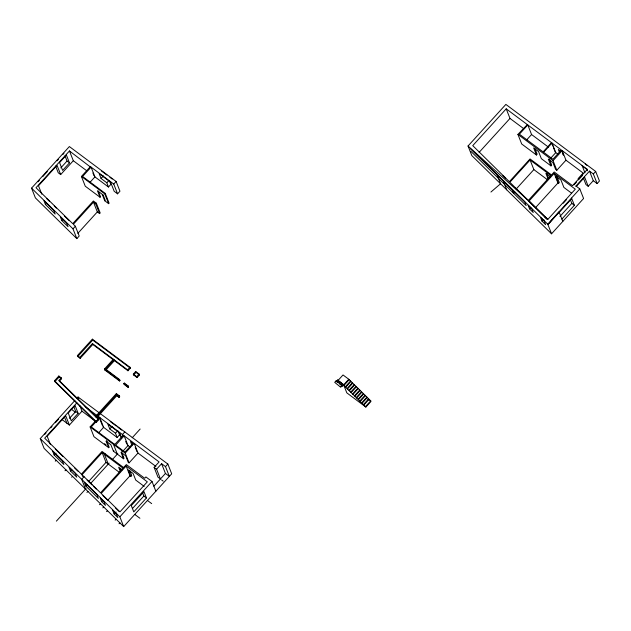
<?xml version="1.0" encoding="UTF-8"?>
<svg xmlns="http://www.w3.org/2000/svg" width="631" height="631" viewBox="0 0 631 631"><rect width="100%" height="100%" fill="white"/><g stroke="black" fill="none" stroke-linecap="round" stroke-linejoin="round"><path stroke-width="0.95" d="M551.557 233.801L547.779 224.218L579.81 188.914L575.945 186.019L589.504 171.111L593.361 173.99L597.139 183.574L599.45 181.026L595.672 171.443L505.873 104.407L468.044 145.998L471.814 155.581L551.557 233.801L583.588 198.497L579.81 188.914M561.882 219.083L574.376 205.296L571.552 198.087M535.427 207.765L557.954 182.998L554.176 173.415L528.991 201.1L534.331 206.66M90.596 167.144L69.457 150.959L36.006 187.73L72.731 223.674L93.372 200.981L96.338 203.198L100.187 212.962L99.595 213.617L95.746 203.852L93.475 202.157L73.354 224.281L75.365 226.253L79.214 236.018L76.84 238.628L35.399 197.905L31.55 188.141L69.371 146.558L116.12 181.46L119.961 191.217L117.587 193.827L114.172 191.272L110.599 182.193L99.162 173.651L101.07 178.494L106.813 182.777L108.477 187.021L110.851 184.418L109.51 181.026M38.041 181.767L39.367 180.316M42.679 176.672L47.317 171.569M57.121 160.787L58.367 159.422M62.737 154.619L63.983 153.246M60.813 167.885L67.044 161.031L65.001 155.841M69.481 162.853L62.627 170.394L59.559 162.609L66.413 155.068L69.481 162.853L67.044 161.031M55.599 166.071L58.249 172.784L60.679 174.598L73.306 160.724L69.457 150.959M98.247 191.051L100.487 196.73L100.029 197.235L85.272 186.216L81.423 176.451L90.383 166.608M117.587 193.827L113.746 184.063L91.093 167.136L82.59 176.483L105.251 193.401L109.1 203.166L108.642 203.663L104.738 200.753L102.183 194.261L97.474 190.743L100.029 197.235M89.705 182.651L94.934 176.893L91.093 167.136M101.07 178.494L103.437 175.891M106.813 182.777L108.587 180.829M76.84 238.628L72.991 228.864L75.365 226.253M95.746 203.852L96.338 203.198M108.642 203.663L104.793 193.898L105.251 193.401M113.746 184.063L116.12 181.46M104.738 200.753L105.196 200.248L102.956 194.569M77.85 233.328L97.324 211.921L93.475 202.157M98.704 419.765L96.33 416.886L98.704 419.765L96.33 422.376L54.889 381.652L54.534 380.745L58.817 376.029L61.254 377.851L61.609 378.75L59.346 381.242L96.07 417.186L116.711 394.493L116.356 393.594L95.715 416.286L96.07 417.186M80.169 358.345L79.814 357.446L92.434 343.572L92.796 344.471L80.169 358.345L77.739 356.531L77.384 355.624L92.355 339.17L129.986 367.258L130.341 368.165L127.967 370.768L114.424 360.64L114.069 359.741L104.762 369.963L119.519 380.982L119.977 380.477L119.622 379.578L105.566 369.088L105.929 369.995L119.977 380.477M54.889 381.652L59.18 376.936L58.817 376.029M77.739 356.531L92.71 340.07L92.355 339.17M59.346 381.242L58.991 380.343L61.254 377.851M76.753 398.453L78.055 397.017L167.854 464.053L171.695 473.818L123.692 526.593L44.083 448.365L40.234 438.6L74.797 400.606M44.738 434.42L46.063 432.961M50.701 427.857L52.026 426.398M55.339 422.754L58.659 419.11M104.762 369.963L104.407 369.064L113.367 359.213L92.434 343.572M105.929 369.995L114.424 360.64M76.832 402.862L44.691 438.19L81.423 474.133L102.056 451.441L123.581 467.508L126.35 464.582L144.68 478.266L145.903 476.926L152 481.477L155.849 491.241M69.497 418.345L75.736 411.491L73.685 406.301M78.165 413.313L71.311 420.853L68.243 413.068L75.105 405.528L78.165 413.313L75.736 411.491M61.72 419.347L69.371 425.057L81.991 411.183L79.892 405.859M127.967 370.768L127.612 369.861L129.986 367.258M119.519 380.982L119.164 380.075L119.622 379.578M123.873 383.593L124.331 383.088L128.235 386.006L128.59 386.913L128.132 387.41L124.228 384.5L123.873 383.593L127.777 386.511L128.132 387.41M133.307 374.12L135.681 371.509L139.096 374.065L139.451 374.964L137.077 377.575L133.662 375.019L133.307 374.12L136.722 376.675L137.077 377.575M124.228 384.5L124.686 383.995L124.331 383.088M133.662 375.019L136.036 372.416L135.681 371.509M96.685 417.793L116.814 395.669L116.459 394.761L119.085 397.364L119.677 396.71L119.322 395.803L116.356 393.594M108.713 447.695L106.158 441.203L106.615 440.698L109.171 447.19L108.713 447.695L93.956 436.676L90.115 426.911L95.873 420.585M97.789 418.471L99.067 417.067L102.254 425.152M96.33 422.376L95.975 421.469L98.349 418.858M118.723 396.457L119.322 395.803M127.777 386.511L128.235 386.006M136.722 376.675L139.096 374.065M96.504 421.185L91.274 426.942L114.787 444.492L123.274 435.153L85.122 406.632M97.813 419.749L99.777 417.596L103.626 427.353L99.043 432.393M120.15 434.199L117.161 437.48L115.497 433.237L109.762 428.954L112.129 426.351M115.497 433.237L117.863 430.642M82.038 474.741L102.159 452.616L122.99 468.163L100.542 492.843L82.038 474.741L82.74 476.515M84.057 476.713L81.683 479.323L85.524 489.088M105.022 453.657L104.43 454.312L108.28 464.077M113.935 443.861L113.485 444.358L117.327 454.123M124.804 431.919L122.43 434.522L123.124 436.297M124.157 435.816L115.67 445.155L124.977 452.104L133.464 442.773L124.157 435.816L128.006 445.581L130.333 447.324M121.467 451.772L124.031 458.28L123.573 458.784L113.422 451.212L113.88 450.708M88.482 481.65L106.008 462.381L102.159 452.616M56.38 521.135L86.061 488.504M90.675 483.425L109.147 463.122M112.444 459.494L117.784 453.626M132.226 437.74L140.145 429.041M122.785 451.323L128.006 445.581M134.158 443.293L138.008 453.058L129.063 462.886L125.214 453.121L134.158 443.293L159.091 461.931L154.122 467.382L157.971 477.146L160.424 478.976L156.575 469.219L154.122 467.382M126.145 466.033L101.181 493.474L119.969 511.859L147.323 481.839L126.145 466.033L129.994 475.798L130.854 476.437L131.721 475.49L129.797 470.592M107.633 500.383L129.994 475.798M156.575 469.219L161.591 463.698L165.511 466.625L169.36 476.389L165.44 473.463L161.591 463.698M123.692 526.593L119.851 516.828L152 481.477M165.511 466.625L167.854 464.053M132.423 508.547L143.86 495.998L142.448 492.401M153.885 486.162L165.44 473.463M146.463 497.938L133.772 511.891L131.287 505.597L143.978 491.644L146.463 497.938L143.86 495.998M552.882 146.132L551.51 142.645L506.212 108.84L472.745 145.635L509.343 181.696L530.048 158.941L551.502 174.953L554.192 171.995L572.514 185.672L587.335 169.384L562.189 150.62L553.048 160.668L556.826 170.252L565.96 160.203L562.189 150.62M479.11 152.371L509.99 118.423L506.212 108.84M535.056 148.877L537.162 154.224L536.445 155.013L521.695 143.978L517.925 134.395L527.177 124.741M526.396 140.216L531.57 134.529L527.792 124.946L519.384 134.182L543.102 151.89L551.51 142.645M530.087 160.006L509.84 182.264L528.321 200.437L550.942 175.576L530.087 160.006L533.858 169.589L547.235 179.575M552.015 143.024L543.606 152.268L552.93 159.225L561.33 149.981L552.015 143.024L555.785 152.607L558.12 154.35M348.769 379.247L342.302 386.361L341.821 385.123L336.086 380.848L334.714 382.354L340.693 387.253L343.43 384.24L346.813 392.853L365.862 407.074L370.965 401.458L370.728 400.843L348.769 379.247L343.027 374.964L337.924 380.572M337.774 382.552L336.323 381.463L337.695 379.957L343.666 384.863L343.004 384.366M516.229 188.977L533.858 169.589M340.448 386.637L341.821 385.123M349.014 379.862L343.911 385.478L365.862 407.074M550.618 158.294L555.785 152.607M345.449 386.622L350.552 381.014M345.685 387.237L350.797 381.629M560.549 151.014L559.413 152.252L558.317 149.468L560.975 151.456M347.224 388.388L352.327 382.772M347.468 389.004L352.571 383.388M536.445 155.013L533.645 147.883L538.543 151.543L541.351 158.665L550.981 165.882L551.715 165.085L549.372 159.13M349.069 390.195L354.172 384.587M349.314 390.81L354.417 385.202M350.875 391.977L355.979 386.361M351.112 392.592L356.215 386.977M352.737 393.799L357.84 388.191M352.974 394.414L358.085 388.799M354.63 395.645L359.733 390.037M354.874 396.26L359.978 390.652M356.389 397.396L361.492 391.78M356.633 398.011L361.737 392.395M358.171 399.163L363.275 393.547M358.416 399.778L363.519 394.162M359.93 400.906L365.034 395.298M360.175 401.521L365.278 395.913M557.954 182.998L558.522 183.424L559.295 182.572L556.7 175.978M361.784 402.728L366.895 397.112M362.028 403.343L367.132 397.727M363.543 404.471L368.646 398.863M363.787 405.086L368.89 399.478M365.617 406.459L370.728 400.843M578.075 178.668L583.178 173.06L565.96 160.203M573.926 184.899L576.537 182.028M578.493 179.874L582.413 175.568M544.916 217.072L547.716 219.501L575.306 189.182L554.176 173.415M563.246 203.214L566.543 199.593M593.361 173.99L595.672 171.443M559.176 212.213L547.921 224.581L559.034 211.85M559.949 216.425L571.82 203.387L570.503 200.043M583.486 178.281L585.978 184.607L588.202 186.271L593.282 180.695L589.504 171.111M498.411 178.344L499.681 177.153M61.791 220.535L60.347 216.883L66.634 223.059L68.077 226.71L61.791 220.535L63.108 219.383M70.475 470.994L69.039 467.342L75.318 473.518L76.761 477.17L70.475 470.994L71.792 469.843M45.424 204.46L43.989 200.808L53.738 210.383L55.181 214.043L45.424 204.46L46.726 203.324M54.116 454.919L52.673 451.268L62.422 460.843L63.865 464.503L54.116 454.919L56.064 453.216M55.26 461.158L56.238 460.307M64.993 470.75L65.987 469.89M71.626 477.225L72.597 476.381M85.863 486.115L84.42 482.463L96.953 494.775L98.389 498.427L85.863 486.115L87.196 484.955M86.928 492.417L87.985 491.502M101.67 501.653L100.226 497.993L104.005 501.708L105.448 505.36L101.67 501.653L103.019 500.47M99.477 504.713L100.51 503.814M114.077 513.839L112.633 510.187L116.419 513.902L117.855 517.554L114.077 513.839L116.12 512.049M119.03 523.762L119.977 522.941M514.951 192.203L513.673 193.315L512.246 189.702M529.551 208.885L528.123 205.272L531.791 208.869L533.219 212.489L529.551 208.885L530.813 207.788M102.837 507.86L103.792 507.032M106.56 511.623L107.57 510.747M115.165 520.118L116.199 519.226M541.974 221.079L540.554 217.466L544.23 221.071L545.649 224.683L541.974 221.079L543.867 219.446M490.934 192.037L500.549 183.771L496.991 174.732M582.279 166.008L586.459 169.116M585.237 164.036L587.327 165.598M561.669 150.486L562.331 150.983M509.99 118.423L523.099 128.203M531.57 134.529L548.394 147.094M593.282 180.695L597.139 183.574M517.925 134.395L553.048 160.668M550.406 176.712L545.886 173.336L548.158 179.101M571.639 193.212L563.885 187.423L560.967 180.009L555.603 176.01L558.522 183.424M571.733 198.599L559.247 212.395L562.805 221.434M571.82 203.387L574.376 205.296M101.536 171.048L106.868 175.039M109.92 177.311L112.208 179.023M73.306 160.724L86.479 170.575M94.934 176.893L108.477 187.021M81.423 176.451L104.793 193.898M367.92 399.186L369.443 400.322M339.218 383.632L340.669 384.713M341.395 385.249L342.057 385.746M97.324 211.921L99.595 213.617M92.71 340.07L130.341 368.165M136.036 372.416L139.451 374.964M114.069 359.741L127.612 369.861M92.796 344.471L113.722 360.112L113.367 359.213M124.686 383.995L128.59 386.913M104.407 369.064L119.164 380.075M77.384 355.624L79.814 357.446M116.711 394.493L119.677 396.71M116.814 395.669L119.085 397.364M59.18 376.936L61.609 378.75M110.22 421.508L116.317 426.067M117.839 427.203L121.657 430.05M99.288 417.604L99.99 418.132M133.464 443.782L130.483 441.55L131.887 445.115M120.955 435.942L119.535 434.877L118.533 432.33M81.991 411.183L95.944 421.611M102.916 426.824L117.161 437.48M138.008 453.058L155.92 466.451M71.082 409.046L75.27 412.169M161.56 479.923L163.177 481.13M90.115 426.911L125.214 453.121M106.158 441.203L110.867 444.721L113.422 451.212M104.486 443.696L106.047 444.863M129.063 462.886L128.251 462.278L125.687 455.771L121.01 452.277L123.573 458.784M122.154 469.835L118.652 467.224L120.253 471.294M144.215 486.414L135.72 480.073L133.149 473.542L128.282 469.914L130.854 476.437M106.008 462.381L119.693 472.595M147.457 500.47L151.685 503.625M134.766 514.423L139.916 518.264M556.826 170.252L555.595 169.329L552.922 162.53L548.307 159.083L550.981 165.882M529.133 201.463L547.716 219.501L528.991 201.1L468.044 145.998L547.779 224.218M546.525 218.342L547.716 219.501M46.591 198.536L49.384 201.265M54.266 206.045L56.364 208.096M64.386 215.952L69.284 220.747M58.991 380.343L95.715 416.286M55.276 448.996L62.958 456.505M74.474 467.784L77.968 471.207M87.094 480.128L91.976 484.908M93.372 486.272L96.164 489.009M102.932 495.635L106.718 499.334M115.363 507.797L119.156 511.512M515.495 188.156L527.287 199.759M470.403 148.648L524.755 201.967L526.175 205.58L470.994 151.448M31.55 188.141L72.991 228.864M54.534 380.745L95.975 421.469M40.234 438.6L119.851 516.828M502.931 175.71L505.668 178.407M528.991 201.1L546.667 218.705M586.538 168.58L587.201 170.267M586.246 168.572L587.122 170.804M582.066 165.464L584.937 172.752M588.202 186.271L584.645 177.232L576.158 186.563L575.945 186.019M562.489 152.584L563.317 154.674M562.576 153.136L563.396 155.226M553.568 147.875L555.28 152.229M546.777 173.541L548.725 178.486M503.159 180.781L506.717 189.821M337.695 379.957L337.94 380.572M92.907 173.012L93.901 175.528M60.679 174.598L57.042 165.369L38.483 185.774L41.788 194.167M135.215 447.213L136.959 451.646M125.719 441.369L126.768 444.035M121.428 438.103L119.283 432.653L107.846 424.111L109.762 428.954M119.89 468.202L120.844 470.639M78.055 397.017L78.757 398.792M69.371 425.057L65.734 415.829L47.175 436.234L50.48 444.626M64.291 416.531L66.933 423.243M336.086 380.848L336.323 381.463M342.278 383.822L338.65 381.116L342.278 383.822"/></g></svg>
